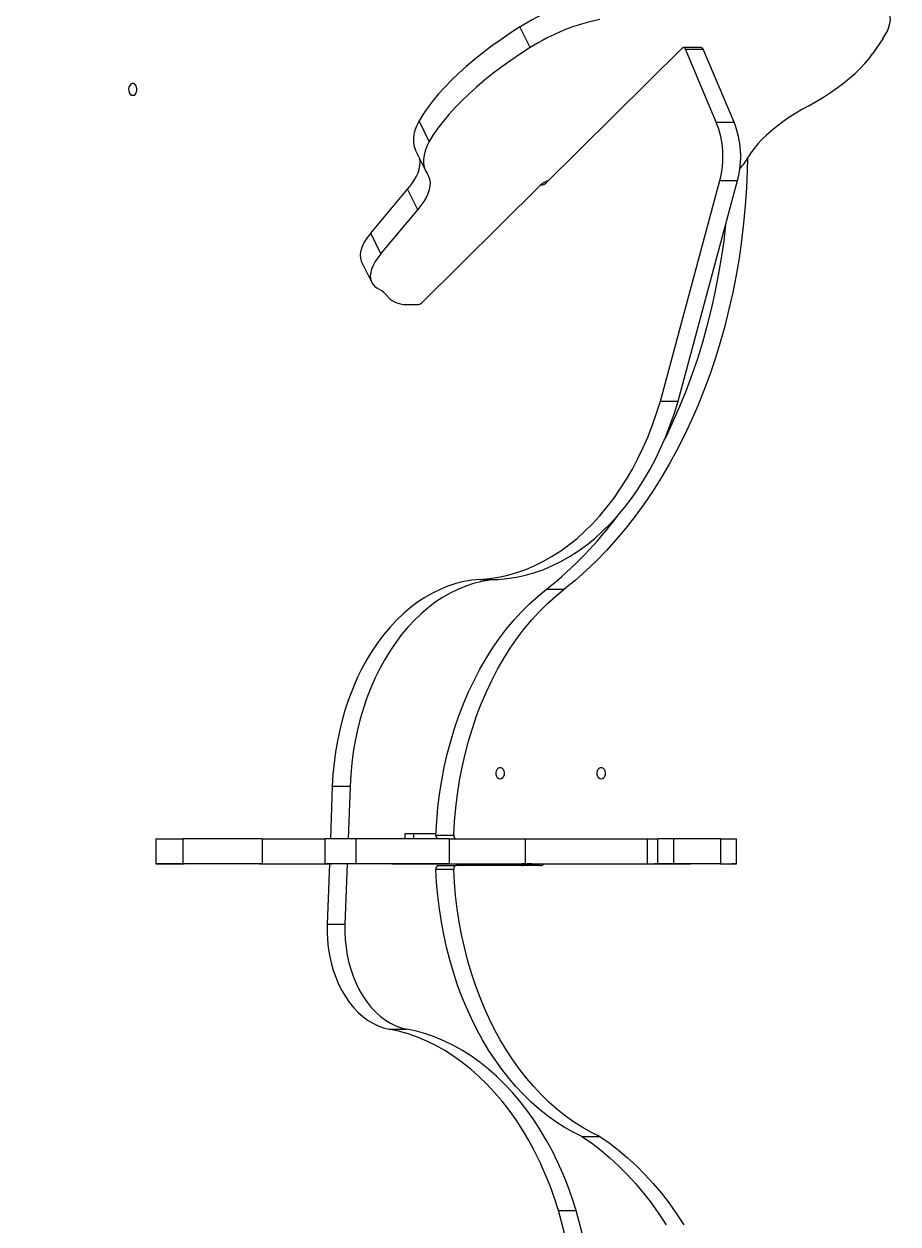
# Model space of a CAD drawing. Header units: millimetres. Extents: x -10374 to 11119, y -8221 to 9433.
# Drawn here: x 5203 to 5724, y 1272 to 1987 of the extents above; entities that cross this region are included whole.
import ezdxf

# ---------------------------------------------------------------- set-up
doc = ezdxf.new("R2010")
doc.units = ezdxf.units.MM
for name, color, linetype in [('DIKOM_ОБЪЕКТ', 7, 'Continuous'), ('DIKOM_РАЗМЕР_ЗОНА', 7, 'Continuous'), ('DIKOM_РАЗМЕР_ОБЪЕКТА', 7, 'Continuous')]:
    doc.layers.add(name, color=color, linetype=linetype)
doc.styles.add('style1', font='arial.ttf', dxfattribs={"width": 0.8})
doc.dimstyles.new('1-50', dxfattribs={"dimtxt": 300, "dimasz": 200, "dimexe": 100, "dimexo": 0, "dimgap": 100, "dimtad": 0, "dimdec": 0, "dimtxsty": 'style1', "dimcen": 0, "dimclrd": 7, "dimclre": 7, "dimadec": 1, "dimazin": 2, "dimtfac": 1, "dimtdec": 0, "dimtmove": 1, "dimatfit": 3, "dimfxl": 0, "dimlwd": 25, "dimlwe": 18, "dimarcsym": 0})

# ---------------------------------------------------------------- blocks, each defined once
blk = doc.blocks.new('*D15')
at = {"layer": 'Defpoints', "color": 0, "transparency": 16777216}
for p in [(-5227.87, 8308.78), (9119.43, -1150.4), (-5227.87, -1991.82)]:
    blk.add_point(p, dxfattribs=at)
at = {"layer": 'DIKOM_РАЗМЕР_ОБЪЕКТА', "color": 7, "lineweight": 18, "transparency": 16777216}
for p, q in [((-5227.87, -1991.82), (-5227.87, 8408.78)), ((9119.43, -1150.4), (9119.43, 8408.78))]:
    blk.add_line(p, q, dxfattribs=at)
at = {"layer": 'DIKOM_РАЗМЕР_ОБЪЕКТА', "color": 7, "lineweight": 25, "transparency": 16777216}
for p, q in [((-5027.87, 8308.78), (187.44, 8308.78)), ((8919.43, 8308.78), (1267.22, 8308.78))]:
    blk.add_line(p, q, dxfattribs=at)
at = {"layer": 'DIKOM_РАЗМЕР_ОБЪЕКТА', "color": 7, "transparency": 16777216}
for points in [[(-5027.87, 8342.11), (-5027.87, 8275.44), (-5227.87, 8308.78)], [(8919.43, 8342.11), (8919.43, 8275.44), (9119.43, 8308.78)]]:
    blk.add_solid(points, dxfattribs=at)
at = {"layer": 'DIKOM_РАЗМЕР_ОБЪЕКТА', "color": 0, "transparency": 16777216, "insert": (727.33, 8308.78), "char_height": 300, "attachment_point": 5, "style": 'style1'}
blk.add_mtext('14350', dxfattribs=at)
blk = doc.blocks.new('*D14')
at = {"layer": 'Defpoints', "color": 0, "transparency": 16777216}
for p in [(-7515.85, 9236.32), (11119.43, -1423.4), (-7515.85, -2401.58)]:
    blk.add_point(p, dxfattribs=at)
at = {"layer": 'DIKOM_РАЗМЕР_ЗОНА', "color": 7, "lineweight": 18, "transparency": 16777216}
for p, q in [((-7515.85, -2401.58), (-7515.85, 9336.32)), ((11119.43, -1423.4), (11119.43, 9336.32))]:
    blk.add_line(p, q, dxfattribs=at)
at = {"layer": 'DIKOM_РАЗМЕР_ЗОНА', "color": 7, "lineweight": 25, "transparency": 16777216}
for p, q in [((-7315.85, 9236.32), (77.56, 9236.32)), ((10919.43, 9236.32), (1157.34, 9236.32))]:
    blk.add_line(p, q, dxfattribs=at)
at = {"layer": 'DIKOM_РАЗМЕР_ЗОНА', "color": 7, "transparency": 16777216}
for points in [[(-7315.85, 9269.65), (-7315.85, 9202.98), (-7515.85, 9236.32)], [(10919.43, 9269.65), (10919.43, 9202.98), (11119.43, 9236.32)]]:
    blk.add_solid(points, dxfattribs=at)
at = {"layer": 'DIKOM_РАЗМЕР_ЗОНА', "color": 0, "transparency": 16777216, "insert": (617.45, 9236.32), "char_height": 300, "attachment_point": 5, "style": 'style1'}
blk.add_mtext('18650', dxfattribs=at)

msp = doc.modelspace()

# ---------------------------------------------------------------- linework, layer by layer
at = {"layer": 'DIKOM_ОБЪЕКТ', "color": 7, "linetype": 'Continuous', "lineweight": 15}
for p, q in [((5504.28, 1972.52), (5498.19, 1984.81)), ((5714.4, 1977.67), (5708.35, 1968.86)), ((5513.67, 1891.86), (5594.84, 1972.14)), ((5606.25, 1972.5), (5595.66, 1972.5)), ((5615.17, 1928.09), (5596.87, 1971.52)), ((5596.87, 1971.52), (5607.47, 1971.52)), ((5625.76, 1928.09), (5607.47, 1971.52)), ((5444.12, 1916.67), (5438.03, 1928.96)), ((5615.17, 1928.09), (5625.76, 1928.09)), ((5435.95, 1911.27), (5442.04, 1898.98)), ((5409.23, 1862.02), (5431.26, 1888.17)), ((5437.35, 1875.88), (5431.26, 1888.17)), ((5510.25, 1890.39), (5439.63, 1820.54)), ((5581.88, 1761.88), (5617.3, 1893.42)), ((5592.47, 1761.88), (5627.89, 1893.42)), ((5617.3, 1893.42), (5627.89, 1893.42)), ((5415.32, 1849.73), (5437.35, 1875.88)), ((5415.32, 1849.73), (5409.23, 1862.02)), ((5403.75, 1844.88), (5409.84, 1832.59)), ((5420.78, 1822.6), (5418.06, 1825.62)), ((5432.03, 1819.42), (5437.05, 1819.4)), ((5581.88, 1761.88), (5592.47, 1761.88)), ((5474.44, 1655.64), (5485.03, 1655.64)), ((5514.04, 1649.8), (5524.63, 1649.8)), ((5386.34, 1532.55), (5385.18, 1501.18)), ((5386.34, 1532.55), (5396.93, 1532.55)), ((5396.93, 1532.55), (5395.77, 1501.18)), ((5429.56, 1504.18), (5429.56, 1501.18)), ((5448.14, 1504.18), (5434.81, 1504.18)), ((5434.81, 1504.18), (5434.81, 1501.18)), ((5448.1, 1503.29), (5458.69, 1503.29)), ((5281.26, 1501.18), (5281.26, 1486.18)), ((5297.16, 1501.18), (5297.16, 1486.18)), ((5344.53, 1501.18), (5297.16, 1501.18)), ((5344.53, 1501.18), (5344.53, 1486.18)), ((5381.8, 1501.18), (5381.8, 1486.18)), ((5400.42, 1501.18), (5381.8, 1501.18)), ((5400.42, 1501.18), (5400.42, 1486.18)), ((5455.92, 1501.18), (5455.92, 1486.18)), ((5501.28, 1501.18), (5501.28, 1486.18)), ((5573.91, 1501.18), (5573.91, 1486.18)), ((5580.3, 1486.18), (5580.3, 1501.18)), ((5589.79, 1501.17), (5589.79, 1486.17)), ((5617.65, 1501.17), (5589.79, 1501.17)), ((5617.65, 1501.17), (5617.65, 1486.17)), ((5627.19, 1486.17), (5627.19, 1501.17)), ((5282.5, 1486.18), (5282.5, 1486.18)), ((5282.95, 1486.18), (5293.8, 1486.18)), ((5293.11, 1486.18), (5285.84, 1486.18)), ((5285.84, 1486.18), (5285.84, 1486.18)), ((5290.01, 1486.18), (5298.02, 1486.18)), ((5293.11, 1486.18), (5293.11, 1486.18)), ((5344.53, 1486.18), (5297.16, 1486.18)), ((5400.42, 1486.18), (5381.8, 1486.18)), ((5384.62, 1486.18), (5383.29, 1450.38)), ((5395.21, 1486.18), (5393.89, 1450.38)), ((5448.1, 1483.06), (5458.69, 1483.06)), ((5449.51, 1485.18), (5460.11, 1485.18)), ((5510.12, 1485.18), (5460.11, 1485.18)), ((5479.52, 1486.17), (5499.4, 1486.17)), ((5501.87, 1486.17), (5499.4, 1486.17)), ((5500.59, 1486.18), (5502.34, 1486.18)), ((5505.17, 1486.18), (5502.34, 1486.18)), ((5505.17, 1486.18), (5513.65, 1486.18)), ((5513.65, 1486.18), (5599.86, 1486.17)), ((5617.65, 1486.17), (5589.79, 1486.17)), ((5607.71, 1486.17), (5602.69, 1486.17)), ((5618.25, 1486.17), (5620.3, 1486.17)), ((5620.3, 1486.17), (5624.47, 1486.17)), ((5383.29, 1450.38), (5393.89, 1450.38)), ((5420.15, 1387.76), (5430.75, 1387.76)), ((5535.12, 1323.8), (5545.72, 1323.8)), ((5586.61, 1029.59), (5521.18, 1279.69)), ((5521.18, 1279.69), (5531.77, 1279.69)), ((5597.2, 1029.59), (5531.77, 1279.69))]:
    msp.add_line(p, q, dxfattribs=at)
at = {"layer": 'DIKOM_ОБЪЕКТ', "color": 7, "linetype": 'Continuous', "lineweight": 15, "flags": 128}
for points in [[(5714.4, 1977.67), (5715.93, 1980.08), (5717.15, 1982.42), (5718.06, 1984.68), (5718.66, 1986.85), (5718.94, 1988.9), (5718.9, 1990.84), (5718.54, 1992.63), (5717.87, 1994.28), (5716.87, 1995.77), (5715.57, 1997.1), (5713.97, 1998.25)], [(5498.19, 1984.81), (5492.37, 1981.06), (5486.71, 1977.22), (5481.25, 1973.32), (5475.99, 1969.34), (5470.96, 1965.32), (5466.17, 1961.26), (5461.63, 1957.18), (5457.36, 1953.08), (5453.36, 1948.99), (5449.67, 1944.9), (5446.27, 1940.85), (5443.2, 1936.83), (5440.44, 1932.86), (5438.03, 1928.96)], [(5504.28, 1972.52), (5498.46, 1968.77), (5492.8, 1964.94), (5487.34, 1961.03), (5482.08, 1957.06), (5477.05, 1953.04), (5472.26, 1948.98), (5467.72, 1944.89), (5463.45, 1940.8), (5459.46, 1936.7), (5455.76, 1932.62), (5452.37, 1928.56), (5449.29, 1924.54), (5446.54, 1920.57), (5444.12, 1916.67)], [(5596.87, 1971.52), (5596.7, 1971.85), (5596.48, 1972.12), (5596.23, 1972.33), (5595.95, 1972.45), (5595.66, 1972.5), (5595.37, 1972.46), (5595.1, 1972.34), (5594.84, 1972.14)], [(5670.31, 1937.89), (5674.77, 1940.38), (5679.11, 1942.98), (5683.29, 1945.69), (5687.29, 1948.48), (5691.09, 1951.33), (5694.65, 1954.23), (5697.97, 1957.17), (5701.02, 1960.12), (5703.77, 1963.06), (5706.22, 1965.98), (5708.35, 1968.86)], [(5267.44, 1944.1), (5268.25, 1944.29), (5268.96, 1944.84), (5269.52, 1945.69), (5269.84, 1946.74), (5269.91, 1947.89), (5269.71, 1949.01), (5269.27, 1949.97), (5268.62, 1950.68), (5267.85, 1951.05), (5267.03, 1951.05), (5266.26, 1950.68), (5265.62, 1949.97), (5265.17, 1949.01), (5264.97, 1947.89), (5265.04, 1946.74), (5265.37, 1945.69), (5265.92, 1944.84), (5266.64, 1944.29), (5267.44, 1944.1)], [(5670.31, 1937.89), (5666.26, 1935.64), (5662.32, 1933.29), (5658.53, 1930.84), (5654.89, 1928.32), (5651.45, 1925.73), (5648.21, 1923.1), (5645.2, 1920.45), (5642.43, 1917.78), (5639.93, 1915.11), (5637.7, 1912.46), (5635.77, 1909.85), (5634.14, 1907.3)], [(5438.03, 1928.96), (5436.65, 1926.1), (5435.62, 1923.34), (5434.95, 1920.69), (5434.64, 1918.16), (5434.69, 1915.77), (5435.09, 1913.54), (5435.86, 1911.46), (5435.95, 1911.27)], [(5444.12, 1916.67), (5442.74, 1913.81), (5441.72, 1911.05), (5441.04, 1908.4), (5440.73, 1905.87), (5440.78, 1903.49), (5441.18, 1901.25), (5441.95, 1899.18), (5443.06, 1897.28)], [(5431.26, 1888.17), (5433.26, 1890.7), (5434.96, 1893.18), (5436.36, 1895.6), (5437.44, 1897.95), (5438.19, 1900.2), (5438.61, 1902.35), (5438.7, 1904.37), (5438.47, 1906.19)], [(5633.73, 1906.46), (5633.58, 1899.45), (5633.14, 1888.9), (5632.43, 1878.38), (5631.46, 1867.91), (5630.24, 1857.48), (5628.75, 1847.13), (5627, 1836.86), (5625, 1826.68), (5622.75, 1816.6), (5620.25, 1806.64), (5617.5, 1796.82), (5614.51, 1787.13), (5611.28, 1777.61), (5607.81, 1768.24), (5604.11, 1759.06), (5600.18, 1750.07), (5596.04, 1741.27), (5591.67, 1732.69), (5587.1, 1724.33), (5582.32, 1716.21), (5577.34, 1708.32), (5572.16, 1700.69), (5566.8, 1693.32), (5561.26, 1686.23), (5555.55, 1679.41), (5549.67, 1672.88), (5543.63, 1666.65), (5537.44, 1660.72), (5531.1, 1655.1), (5524.63, 1649.8)], [(5437.35, 1875.88), (5439.35, 1878.41), (5441.06, 1880.89), (5442.45, 1883.32), (5443.53, 1885.66), (5444.28, 1887.91), (5444.7, 1890.06), (5444.79, 1892.08), (5444.55, 1893.97), (5443.97, 1895.7), (5443.06, 1897.28)], [(5620.77, 1866.99), (5619.64, 1857.48), (5618.15, 1847.13), (5616.41, 1836.86), (5614.41, 1826.68), (5612.16, 1816.6), (5609.65, 1806.64), (5606.91, 1796.82), (5603.91, 1787.13), (5600.68, 1777.61), (5597.21, 1768.24), (5593.52, 1759.06), (5589.59, 1750.07), (5585.44, 1741.27), (5584.46, 1739.28)], [(5409.23, 1862.02), (5407.36, 1859.63), (5405.81, 1857.3), (5404.57, 1855.04), (5403.68, 1852.86), (5403.12, 1850.78), (5402.91, 1848.83), (5403.05, 1847.02), (5403.53, 1845.35), (5403.75, 1844.88)], [(5415.32, 1849.73), (5413.45, 1847.35), (5411.9, 1845.01), (5410.67, 1842.75), (5409.77, 1840.57), (5409.21, 1838.5), (5409, 1836.54), (5409.14, 1834.73), (5409.63, 1833.06), (5410.45, 1831.57), (5411.62, 1830.24), (5413.11, 1829.11)], [(5474.44, 1655.64), (5479.97, 1656.14), (5485.47, 1657), (5490.95, 1658.21), (5496.38, 1659.77), (5501.75, 1661.68), (5507.06, 1663.93), (5512.28, 1666.52), (5517.42, 1669.45), (5522.46, 1672.7), (5527.39, 1676.27), (5532.2, 1680.16), (5536.88, 1684.35), (5541.42, 1688.84), (5545.8, 1693.61), (5550.04, 1698.67), (5554.1, 1703.99), (5557.99, 1709.56), (5561.69, 1715.38), (5565.2, 1721.43), (5568.52, 1727.7), (5571.63, 1734.18), (5574.52, 1740.85), (5577.2, 1747.7), (5579.65, 1754.72), (5581.88, 1761.88)], [(5485.03, 1655.64), (5490.56, 1656.14), (5496.07, 1657), (5501.54, 1658.21), (5506.97, 1659.77), (5512.34, 1661.68), (5517.65, 1663.93), (5522.88, 1666.52), (5528.02, 1669.45), (5533.05, 1672.7), (5537.98, 1676.27), (5542.79, 1680.16), (5547.47, 1684.35), (5552.01, 1688.84), (5556.4, 1693.61), (5560.63, 1698.67), (5564.69, 1703.99), (5568.58, 1709.56), (5572.28, 1715.38), (5575.8, 1721.43), (5579.11, 1727.7), (5582.22, 1734.18), (5585.11, 1740.85), (5587.79, 1747.7), (5590.25, 1754.72), (5592.47, 1761.88)], [(5474.44, 1655.64), (5469.6, 1655.17), (5464.78, 1654.35), (5459.99, 1653.17), (5455.26, 1651.63), (5450.6, 1649.74), (5446.01, 1647.51), (5441.51, 1644.94), (5437.11, 1642.03), (5432.82, 1638.81), (5428.67, 1635.27), (5424.65, 1631.42), (5420.78, 1627.28), (5417.07, 1622.86), (5413.53, 1618.17), (5410.17, 1613.22), (5407, 1608.03), (5404.02, 1602.61), (5401.26, 1596.97), (5398.71, 1591.14), (5396.38, 1585.13), (5394.27, 1578.95), (5392.4, 1572.62), (5390.77, 1566.16), (5389.39, 1559.59), (5388.25, 1552.92), (5387.36, 1546.18), (5386.72, 1539.38), (5386.34, 1532.55)], [(5485.03, 1655.64), (5480.19, 1655.17), (5475.37, 1654.35), (5470.59, 1653.17), (5465.86, 1651.63), (5461.19, 1649.74), (5456.6, 1647.51), (5452.1, 1644.94), (5447.7, 1642.03), (5443.42, 1638.81), (5439.26, 1635.27), (5435.24, 1631.42), (5431.37, 1627.28), (5427.66, 1622.86), (5424.12, 1618.17), (5420.76, 1613.22), (5417.59, 1608.03), (5414.62, 1602.61), (5411.85, 1596.97), (5409.3, 1591.14), (5406.97, 1585.13), (5404.87, 1578.95), (5403, 1572.62), (5401.37, 1566.16), (5399.98, 1559.59), (5398.84, 1552.92), (5397.95, 1546.18), (5397.32, 1539.38), (5396.93, 1532.55)], [(5448.1, 1503.29), (5448.57, 1511.51), (5449.3, 1519.68), (5450.3, 1527.8), (5451.57, 1535.85), (5453.1, 1543.8), (5454.89, 1551.65), (5456.93, 1559.37), (5459.23, 1566.95), (5461.77, 1574.37), (5464.55, 1581.61), (5467.57, 1588.67), (5470.81, 1595.52), (5474.27, 1602.15), (5477.95, 1608.55), (5481.84, 1614.7), (5485.92, 1620.59), (5490.19, 1626.21), (5494.64, 1631.54), (5499.26, 1636.58), (5504.04, 1641.31), (5508.97, 1645.72), (5514.04, 1649.8)], [(5458.69, 1503.29), (5459.16, 1511.51), (5459.9, 1519.68), (5460.9, 1527.8), (5462.16, 1535.85), (5463.69, 1543.8), (5465.48, 1551.65), (5467.53, 1559.37), (5469.82, 1566.95), (5472.36, 1574.37), (5475.14, 1581.61), (5478.16, 1588.67), (5481.4, 1595.52), (5484.87, 1602.15), (5488.55, 1608.55), (5492.43, 1614.7), (5496.51, 1620.59), (5500.78, 1626.21), (5505.23, 1631.54), (5509.85, 1636.58), (5514.63, 1641.31), (5519.56, 1645.72), (5524.63, 1649.8)], [(5486.4, 1536.68), (5485.6, 1536.87), (5484.88, 1537.41), (5484.33, 1538.26), (5484, 1539.32), (5483.93, 1540.47), (5484.13, 1541.58), (5484.58, 1542.55), (5485.22, 1543.25), (5485.99, 1543.63), (5486.81, 1543.63), (5487.58, 1543.25), (5488.22, 1542.55), (5488.67, 1541.58), (5488.87, 1540.47), (5488.8, 1539.32), (5488.47, 1538.26), (5487.92, 1537.41), (5487.2, 1536.87), (5486.4, 1536.68)], [(5546.58, 1536.67), (5545.78, 1536.86), (5545.06, 1537.41), (5544.51, 1538.26), (5544.18, 1539.31), (5544.11, 1540.46), (5544.31, 1541.58), (5544.76, 1542.54), (5545.4, 1543.25), (5546.17, 1543.63), (5546.99, 1543.63), (5547.76, 1543.25), (5548.4, 1542.54), (5548.85, 1541.58), (5549.05, 1540.46), (5548.98, 1539.31), (5548.65, 1538.26), (5548.1, 1537.41), (5547.38, 1536.86), (5546.58, 1536.67)], [(5434.81, 1504.18), (5433.13, 1504.18), (5431.75, 1504.18), (5430.68, 1504.18), (5429.96, 1504.18), (5429.6, 1504.18), (5429.56, 1504.18)], [(5281.26, 1501.18), (5281.4, 1501.18), (5281.89, 1501.18), (5282.73, 1501.18), (5283.9, 1501.18), (5285.4, 1501.18), (5287.21, 1501.18), (5289.32, 1501.18), (5291.69, 1501.18), (5294.31, 1501.18), (5297.16, 1501.18)], [(5344.53, 1501.18), (5347.62, 1501.18), (5350.87, 1501.18), (5354.26, 1501.18), (5357.75, 1501.18), (5361.29, 1501.18), (5364.87, 1501.18), (5368.43, 1501.18), (5371.93, 1501.18), (5375.36, 1501.18), (5378.66, 1501.18), (5381.8, 1501.18)], [(5455.92, 1501.18), (5451.94, 1501.18), (5447.8, 1501.18), (5443.54, 1501.18), (5439.18, 1501.18), (5434.75, 1501.18), (5430.28, 1501.18), (5425.81, 1501.18), (5421.35, 1501.18), (5416.95, 1501.18), (5412.63, 1501.18), (5408.41, 1501.18), (5404.33, 1501.18), (5400.42, 1501.18)], [(5455.92, 1501.18), (5460.11, 1501.18), (5464.46, 1501.18), (5468.94, 1501.18), (5473.53, 1501.18), (5478.18, 1501.18), (5482.87, 1501.18), (5487.55, 1501.18), (5492.21, 1501.18), (5496.79, 1501.18), (5501.28, 1501.18)], [(5501.28, 1501.18), (5507.94, 1501.18), (5514.45, 1501.18), (5520.79, 1501.18), (5526.93, 1501.18), (5532.86, 1501.18), (5538.56, 1501.18), (5544.01, 1501.18), (5549.2, 1501.18), (5554.1, 1501.18), (5558.71, 1501.18), (5563.01, 1501.18), (5566.98, 1501.18), (5570.62, 1501.18), (5573.91, 1501.18)], [(5573.91, 1501.18), (5575.93, 1501.18), (5577.57, 1501.18), (5578.83, 1501.18), (5579.71, 1501.18), (5580.2, 1501.18), (5580.3, 1501.18)], [(5589.79, 1501.17), (5587.22, 1501.17), (5584.96, 1501.17), (5583.03, 1501.18), (5581.42, 1501.18), (5580.3, 1501.18)], [(5617.65, 1501.17), (5620.05, 1501.17), (5622.13, 1501.17), (5623.87, 1501.17), (5625.25, 1501.17), (5626.27, 1501.17), (5626.92, 1501.17), (5627.18, 1501.17), (5627.19, 1501.17)], [(5282.95, 1486.18), (5282.04, 1486.18), (5281.48, 1486.18), (5281.26, 1486.18), (5281.4, 1486.18), (5281.89, 1486.18), (5282.73, 1486.18), (5283.9, 1486.18), (5285.4, 1486.18), (5287.21, 1486.18), (5289.32, 1486.18), (5291.69, 1486.18), (5294.31, 1486.18), (5297.16, 1486.18)], [(5290.01, 1486.18), (5287.95, 1486.18), (5286.2, 1486.18), (5284.78, 1486.18), (5283.7, 1486.18), (5282.96, 1486.18), (5282.57, 1486.18), (5282.53, 1486.18), (5282.84, 1486.18), (5283.5, 1486.18), (5284.5, 1486.18), (5285.84, 1486.18)], [(5293.8, 1486.18), (5295.02, 1486.18), (5295.86, 1486.18), (5296.34, 1486.18), (5296.44, 1486.18), (5296.17, 1486.18), (5295.52, 1486.18), (5294.49, 1486.18), (5293.11, 1486.18)], [(5342.98, 1486.18), (5337.96, 1486.18), (5333.05, 1486.18), (5328.26, 1486.18), (5323.64, 1486.18), (5319.21, 1486.18), (5314.99, 1486.18), (5311.02, 1486.18), (5307.31, 1486.18), (5303.9, 1486.18), (5300.8, 1486.18), (5298.02, 1486.18)], [(5342.98, 1486.18), (5347.54, 1486.18), (5352, 1486.18), (5356.34, 1486.18), (5360.53, 1486.18), (5364.56, 1486.18), (5368.38, 1486.18), (5371.99, 1486.18), (5375.35, 1486.18), (5378.45, 1486.18), (5381.27, 1486.18), (5383.78, 1486.18), (5385.98, 1486.18)], [(5344.53, 1486.18), (5347.62, 1486.18), (5350.87, 1486.18), (5354.26, 1486.18), (5357.75, 1486.18), (5361.29, 1486.18), (5364.87, 1486.18), (5368.43, 1486.18), (5371.93, 1486.18), (5375.36, 1486.18), (5378.66, 1486.18), (5381.8, 1486.18)], [(5421.9, 1486.18), (5418.54, 1486.18), (5415.13, 1486.18), (5411.71, 1486.18), (5408.34, 1486.18), (5405.05, 1486.18), (5401.87, 1486.18), (5398.86, 1486.18), (5396.04, 1486.18), (5393.45, 1486.18), (5391.13, 1486.18), (5389.09, 1486.18), (5387.37, 1486.18), (5385.98, 1486.18)], [(5455.92, 1486.18), (5451.94, 1486.18), (5447.8, 1486.18), (5443.54, 1486.18), (5439.18, 1486.18), (5434.75, 1486.18), (5430.28, 1486.18), (5425.81, 1486.18), (5421.35, 1486.18), (5416.95, 1486.18), (5412.63, 1486.18), (5408.41, 1486.18), (5404.33, 1486.18), (5400.42, 1486.18)], [(5421.9, 1486.18), (5426.09, 1486.17), (5430.43, 1486.17), (5434.89, 1486.17), (5439.44, 1486.17), (5444.05, 1486.17), (5448.7, 1486.17), (5453.34, 1486.17), (5457.96, 1486.17), (5462.51, 1486.17), (5466.97, 1486.17), (5471.31, 1486.17), (5475.51, 1486.17), (5479.52, 1486.17)], [(5445.79, 1486.18), (5445.12, 1486.18), (5444.79, 1486.18), (5444.84, 1486.18), (5445.25, 1486.18), (5446, 1486.18), (5446.99, 1486.18), (5448.11, 1486.18), (5449.26, 1486.18), (5450.29, 1486.18), (5451.11, 1486.18), (5451.62, 1486.18), (5451.76, 1486.18), (5451.53, 1486.18), (5450.94, 1486.18), (5450.06, 1486.18), (5448.99, 1486.18), (5447.84, 1486.18), (5446.73, 1486.18), (5445.79, 1486.18)], [(5535.12, 1323.8), (5529.83, 1326.41), (5524.62, 1329.34), (5519.52, 1332.6), (5514.51, 1336.18), (5509.63, 1340.07), (5504.87, 1344.26), (5500.25, 1348.74), (5495.78, 1353.51), (5491.46, 1358.56), (5487.3, 1363.87), (5483.32, 1369.44), (5479.51, 1375.25), (5475.89, 1381.3), (5472.47, 1387.57), (5469.25, 1394.04), (5466.23, 1400.72), (5463.42, 1407.57), (5460.84, 1414.6), (5458.48, 1421.78), (5456.34, 1429.1), (5454.44, 1436.55), (5452.78, 1444.11), (5451.35, 1451.77), (5450.17, 1459.51), (5449.23, 1467.31), (5448.54, 1475.17), (5448.1, 1483.06)], [(5455.92, 1486.18), (5460.11, 1486.18), (5464.46, 1486.18), (5468.94, 1486.18), (5473.53, 1486.18), (5478.18, 1486.18), (5482.87, 1486.18), (5487.55, 1486.18), (5492.21, 1486.18), (5496.79, 1486.18), (5501.28, 1486.18)], [(5545.72, 1323.8), (5540.42, 1326.41), (5535.22, 1329.34), (5530.11, 1332.6), (5525.11, 1336.18), (5520.22, 1340.07), (5515.47, 1344.26), (5510.85, 1348.74), (5506.37, 1353.51), (5502.05, 1358.56), (5497.9, 1363.87), (5493.91, 1369.44), (5490.11, 1375.25), (5486.49, 1381.3), (5483.06, 1387.57), (5479.84, 1394.04), (5476.82, 1400.72), (5474.02, 1407.57), (5471.43, 1414.6), (5469.07, 1421.78), (5466.94, 1429.1), (5465.04, 1436.55), (5463.37, 1444.11), (5461.95, 1451.77), (5460.76, 1459.51), (5459.83, 1467.31), (5459.14, 1475.17), (5458.69, 1483.06)], [(5501.28, 1486.18), (5507.94, 1486.18), (5514.45, 1486.18), (5520.79, 1486.18), (5526.93, 1486.18), (5532.86, 1486.18), (5538.56, 1486.18), (5544.01, 1486.18), (5549.2, 1486.18), (5554.1, 1486.18), (5558.71, 1486.18), (5563.01, 1486.18), (5566.98, 1486.18), (5570.62, 1486.18), (5573.91, 1486.18)], [(5573.91, 1486.18), (5575.93, 1486.18), (5577.57, 1486.18), (5578.83, 1486.18), (5579.71, 1486.18), (5580.2, 1486.18), (5580.29, 1486.18), (5579.99, 1486.18), (5579.29, 1486.18)], [(5589.79, 1486.17), (5587.22, 1486.17), (5584.96, 1486.17), (5583.03, 1486.17), (5581.42, 1486.18), (5580.17, 1486.18), (5579.27, 1486.18), (5578.73, 1486.18), (5578.55, 1486.18), (5578.74, 1486.18), (5579.29, 1486.18)], [(5602.69, 1486.17), (5602.39, 1486.17), (5602.05, 1486.17), (5601.67, 1486.17), (5601.28, 1486.17), (5600.89, 1486.17), (5600.51, 1486.17), (5600.16, 1486.17), (5599.86, 1486.17)], [(5618.25, 1486.17), (5617.45, 1486.17), (5616.49, 1486.17), (5615.38, 1486.17), (5614.12, 1486.17), (5612.72, 1486.17), (5611.18, 1486.17), (5609.51, 1486.17), (5607.71, 1486.17)], [(5617.65, 1486.17), (5620.05, 1486.17), (5622.13, 1486.17), (5623.87, 1486.17), (5625.25, 1486.17), (5626.27, 1486.17), (5626.91, 1486.17), (5627.18, 1486.17), (5627.07, 1486.17), (5626.58, 1486.17), (5625.71, 1486.17), (5624.47, 1486.17)], [(5383.29, 1450.38), (5383.25, 1445.67), (5383.47, 1440.97), (5383.95, 1436.31), (5384.68, 1431.72), (5385.67, 1427.22), (5386.91, 1422.84), (5388.38, 1418.62), (5390.09, 1414.57), (5392.01, 1410.73), (5394.14, 1407.1), (5396.47, 1403.73), (5398.97, 1400.62), (5401.64, 1397.8), (5404.46, 1395.29), (5407.41, 1393.1), (5410.48, 1391.24), (5413.64, 1389.72), (5416.87, 1388.56), (5420.15, 1387.76)], [(5393.89, 1450.38), (5393.84, 1445.67), (5394.06, 1440.97), (5394.54, 1436.31), (5395.28, 1431.72), (5396.26, 1427.22), (5397.5, 1422.84), (5398.97, 1418.62), (5400.68, 1414.57), (5402.6, 1410.73), (5404.73, 1407.1), (5407.06, 1403.73), (5409.57, 1400.62), (5412.24, 1397.8), (5415.06, 1395.29), (5418.01, 1393.1), (5421.07, 1391.24), (5424.23, 1389.72), (5427.46, 1388.56), (5430.75, 1387.76)], [(5521.18, 1279.69), (5518.78, 1287.1), (5516.16, 1294.34), (5513.3, 1301.41), (5510.23, 1308.29), (5506.94, 1314.98), (5503.44, 1321.44), (5499.73, 1327.68), (5495.84, 1333.67), (5491.75, 1339.41), (5487.49, 1344.89), (5483.06, 1350.09), (5478.46, 1355.01), (5473.72, 1359.62), (5468.83, 1363.93), (5463.81, 1367.93), (5458.67, 1371.61), (5453.41, 1374.95), (5448.06, 1377.96), (5442.61, 1380.62), (5437.09, 1382.94), (5431.5, 1384.9), (5425.85, 1386.51), (5420.15, 1387.76)], [(5531.77, 1279.69), (5529.38, 1287.1), (5526.75, 1294.34), (5523.9, 1301.41), (5520.82, 1308.29), (5517.53, 1314.98), (5514.03, 1321.44), (5510.33, 1327.68), (5506.43, 1333.67), (5502.34, 1339.41), (5498.08, 1344.89), (5493.65, 1350.09), (5489.05, 1355.01), (5484.31, 1359.62), (5479.42, 1363.93), (5474.4, 1367.93), (5469.26, 1371.61), (5464.01, 1374.95), (5458.65, 1377.96), (5453.21, 1380.62), (5447.68, 1382.94), (5442.09, 1384.9), (5436.44, 1386.51), (5430.75, 1387.76)], [(5535.12, 1323.8), (5540.77, 1319.91), (5546.31, 1315.69), (5551.71, 1311.15), (5556.98, 1306.31), (5562.1, 1301.16), (5567.07, 1295.72), (5571.88, 1289.99), (5576.51, 1283.99), (5580.97, 1277.73), (5585.24, 1271.21)], [(5545.72, 1323.8), (5551.37, 1319.91), (5556.9, 1315.69), (5562.3, 1311.15), (5567.57, 1306.31), (5572.69, 1301.16), (5577.66, 1295.72), (5582.47, 1289.99), (5587.1, 1283.99), (5591.56, 1277.73), (5595.83, 1271.21)]]:
    msp.add_lwpolyline(points, dxfattribs=at)
at = {"layer": 'DIKOM_ОБЪЕКТ', "color": 7, "linetype": 'Continuous', "lineweight": 15}
for centre, radius, start, end in [((5564.76, 1880.19), 124, 101.6184, 122.46741), ((5570.85, 1867.91), 124, 101.61802, 122.46779), ((5606.13, 1971.11), 1.4, 17.28701, 85.16683), ((5564.69, 1907.58), 54.48, 344.9273, 22.10776), ((5575.29, 1907.58), 54.48, 344.92733, 22.10773), ((5611.41, 1918.65), 25.41, 314.75035, 333.46471), ((5519.33, 1880.65), 13.31, 108.46201, 133.0044), ((5511.21, 1894.13), 3.35, 261.48196, 317.24483), ((5407.69, 1816.17), 14.03, 42.3309, 67.27633), ((5431.01, 1837.31), 17.92, 235.166, 273.2673), ((5436.75, 1823.56), 4.17, 274.16209, 313.75798), ((5366.64, 1834.85), 236.58, 308.5381, 323.41889), ((5449.93, 1502.97), 1.85, 169.98443, 254.7893), ((5460.52, 1502.97), 1.85, 169.98141, 254.8424), ((5449.89, 1483.39), 1.82, 102.00265, 190.44107), ((5460.49, 1483.39), 1.82, 102.0026, 190.44112), ((5499.45, 1488.61), 3.44, 271.29582, 314.78845), ((5510.04, 1488.62), 3.44, 271.2995, 314.83166)]:
    msp.add_arc(centre, radius, start, end, dxfattribs=at)

# ---------------------------------------------------------------- dimensions: what is measured, and where the dimension line sits
at = {"layer": 'DIKOM_РАЗМЕР_ЗОНА'}
dim = msp.add_linear_dim(base=(-7515.85, 9236.32), p1=(11119.43, -1423.4), p2=(-7515.85, -2401.58), angle=180, text='18650', dimstyle='1-50', override={"dimscale": 1, "dimtix": 0, "dimtofl": 1, "dimtmove": 1, "dimatfit": 3}, dxfattribs=at)
dim.commit()
dim.dimension.update_dxf_attribs({"geometry": '*D14', "text_midpoint": (617.45, 9236.32), "dimtype": 160})
at = {"layer": 'DIKOM_РАЗМЕР_ОБЪЕКТА'}
dim = msp.add_linear_dim(base=(-5227.87, 8308.78), p1=(9119.43, -1150.4), p2=(-5227.87, -1991.82), angle=180, text='14350', dimstyle='1-50', override={"dimscale": 1, "dimtix": 0, "dimtofl": 1, "dimtmove": 1, "dimatfit": 3}, dxfattribs=at)
dim.commit()
dim.dimension.update_dxf_attribs({"geometry": '*D15', "text_midpoint": (727.33, 8308.78), "dimtype": 160})

doc.saveas('drawing.dxf')
